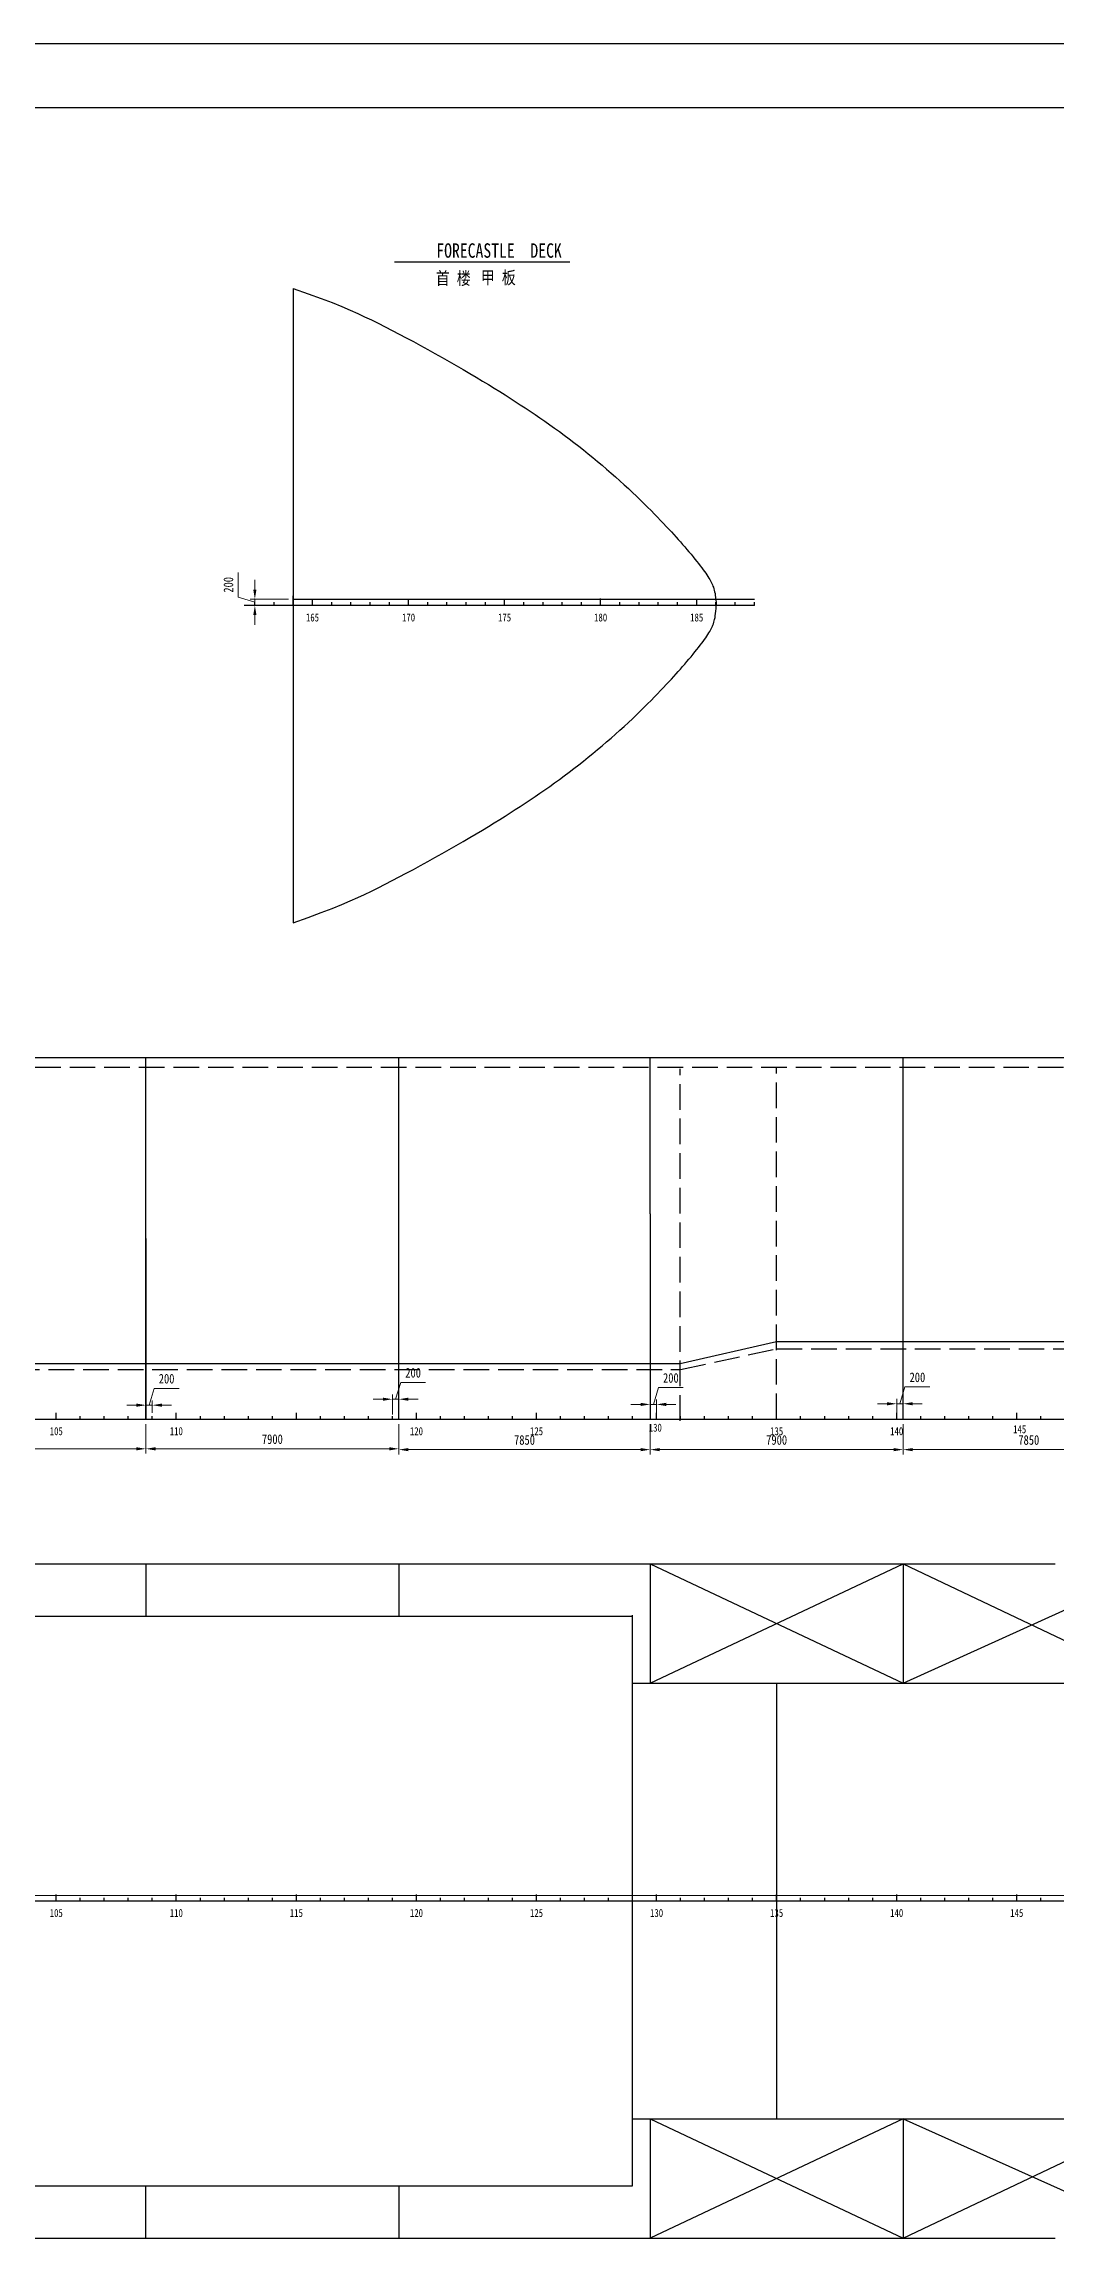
# Model space of a CAD drawing. Extents: x 259389 to 427589, y 305057 to 423857.
# Drawn here: x 348133 to 379716, y 355315 to 423857 of the extents above; entities that cross this region are included whole.
import ezdxf
from ezdxf.enums import TextEntityAlignment as Align

# ---------------------------------------------------------------- set-up
doc = ezdxf.new("R2010")
doc.units = 0
doc.header["$LTSCALE"] = 200
doc.header["$MEASUREMENT"] = 0
doc.linetypes.add('DASHED1', pattern=[5.4, 4, -1.4])
doc.layers.get('0').update_dxf_attribs({"color": 6, "linetype": 'CONTINUOUS'})
doc.layers.get('DEFPOINTS').update_dxf_attribs({"linetype": 'CONTINUOUS'})
doc.layers.add('FRAME', color=7, linetype='CONTINUOUS')
doc.layers.add('Y-CON', color=3, linetype='DASHED1')
doc.styles.add('ROMANS', font='')
doc.styles.get("Standard").update_dxf_attribs({"font": '', "width": 0.8})
doc.styles.get('ROMANS').set_extended_font_data('FangSong_GB2312')
doc.styles.get('Standard').set_extended_font_data('SimSun')
doc.dimstyles.new('DM-100', dxfattribs={"dimscale": 0, "dimtxt": 250, "dimasz": 200, "dimexe": 30, "dimexo": 30, "dimgap": 50, "dimtad": 1, "dimdec": 0, "dimzin": 0, "dimdsep": 46, "dimtxsty": 'ROMANS', "dimcen": 0, "dimclrd": 1, "dimclre": 1, "dimclrt": 1, "dimadec": 0, "dimazin": 0, "dimtfac": 1, "dimtdec": 0, "dimtmove": 0, "dimatfit": 3, "dimfxl": 0, "dimtolj": 1, "dimtzin": 0, "dimarcsym": 0})

# ---------------------------------------------------------------- blocks, each defined once
blk = doc.blocks.new('*D8')
at = {"layer": 'DEFPOINTS', "color": 0, "transparency": 16777216}
for p in [(374969, 380895), (382819, 380895), (382819, 379945)]:
    blk.add_point(p, dxfattribs=at)
at = {"layer": 'FRAME', "color": 1, "lineweight": 13, "transparency": 16777216}
for p, q in [((374969, 380745), (374969, 379795)), ((382819, 380745), (382819, 379795))]:
    blk.add_line(p, q, dxfattribs=at)
at = {"layer": 'FRAME', "color": 1, "lineweight": 15, "transparency": 16777216}
blk.add_line((375269, 379945), (382519, 379945), dxfattribs=at)
at = {"layer": 'FRAME', "color": 1, "transparency": 16777216}
for points in [[(375269, 379995), (375269, 379895), (374969, 379945)], [(382519, 379995), (382519, 379895), (382819, 379945)]]:
    blk.add_solid(points, dxfattribs=at)
at = {"layer": 'FRAME', "color": 7, "transparency": 16777216, "insert": (378894, 380245), "char_height": 300, "attachment_point": 5}
blk.add_mtext('\\A1;7850', dxfattribs=at)
blk = doc.blocks.new('*D9')
at = {"layer": 'DEFPOINTS', "color": 0, "transparency": 16777216}
for p in [(374969, 381378), (374769, 380895), (374969, 380895)]:
    blk.add_point(p, dxfattribs=at)
at = {"layer": 'FRAME', "color": 1, "lineweight": 15, "transparency": 16777216}
for p, q in [((374869, 381378), (375027, 381903)), ((375027, 381903), (375804, 381903)), ((374469, 381378), (374169, 381378)), ((374769, 381378), (374969, 381378)), ((374769, 381378), (374969, 381378)), ((375269, 381378), (375569, 381378))]:
    blk.add_line(p, q, dxfattribs=at)
at = {"layer": 'FRAME', "color": 1, "lineweight": 13, "transparency": 16777216}
for p, q in [((374769, 381045), (374769, 381528)), ((374969, 381045), (374969, 381528))]:
    blk.add_line(p, q, dxfattribs=at)
at = {"layer": 'FRAME', "color": 1, "transparency": 16777216}
for points in [[(374469, 381428), (374469, 381328), (374769, 381378)], [(375269, 381428), (375269, 381328), (374969, 381378)]]:
    blk.add_solid(points, dxfattribs=at)
at = {"layer": 'FRAME', "color": 7, "transparency": 16777216, "insert": (375415, 382203), "char_height": 300, "attachment_point": 5}
blk.add_mtext('\\A1;200', dxfattribs=at)
blk = doc.blocks.new('*D12')
at = {"layer": 'DEFPOINTS', "color": 0, "transparency": 16777216}
for p in [(367269, 381358), (367069, 380895), (367269, 380895)]:
    blk.add_point(p, dxfattribs=at)
at = {"layer": 'FRAME', "color": 1, "lineweight": 15, "transparency": 16777216}
for p, q in [((367169, 381358), (367327, 381883)), ((367327, 381883), (368104, 381883)), ((366769, 381358), (366469, 381358)), ((367069, 381358), (367269, 381358)), ((367069, 381358), (367269, 381358)), ((367569, 381358), (367869, 381358))]:
    blk.add_line(p, q, dxfattribs=at)
at = {"layer": 'FRAME', "color": 1, "lineweight": 13, "transparency": 16777216}
for p, q in [((367069, 381045), (367069, 381508)), ((367269, 381045), (367269, 381508))]:
    blk.add_line(p, q, dxfattribs=at)
at = {"layer": 'FRAME', "color": 1, "transparency": 16777216}
for points in [[(366769, 381408), (366769, 381308), (367069, 381358)], [(367569, 381408), (367569, 381308), (367269, 381358)]]:
    blk.add_solid(points, dxfattribs=at)
at = {"layer": 'FRAME', "color": 7, "transparency": 16777216, "insert": (367715, 382183), "char_height": 300, "attachment_point": 5}
blk.add_mtext('\\A1;200', dxfattribs=at)
blk = doc.blocks.new('*D13')
at = {"layer": 'DEFPOINTS', "color": 0, "transparency": 16777216}
for p in [(367069, 380895), (374969, 380895), (374969, 379945)]:
    blk.add_point(p, dxfattribs=at)
at = {"layer": 'FRAME', "color": 1, "lineweight": 13, "transparency": 16777216}
for p, q in [((367069, 380745), (367069, 379795)), ((374969, 380745), (374969, 379795))]:
    blk.add_line(p, q, dxfattribs=at)
at = {"layer": 'FRAME', "color": 1, "lineweight": 15, "transparency": 16777216}
blk.add_line((367369, 379945), (374669, 379945), dxfattribs=at)
at = {"layer": 'FRAME', "color": 1, "transparency": 16777216}
for points in [[(367369, 379995), (367369, 379895), (367069, 379945)], [(374669, 379995), (374669, 379895), (374969, 379945)]]:
    blk.add_solid(points, dxfattribs=at)
at = {"layer": 'FRAME', "color": 7, "transparency": 16777216, "insert": (371019, 380245), "char_height": 300, "attachment_point": 5}
blk.add_mtext('\\A1;7900', dxfattribs=at)
blk = doc.blocks.new('*D14')
at = {"layer": 'DEFPOINTS', "color": 0, "transparency": 16777216}
for p in [(359219, 380895), (367069, 380895), (367069, 379945)]:
    blk.add_point(p, dxfattribs=at)
at = {"layer": 'FRAME', "color": 1, "lineweight": 13, "transparency": 16777216}
for p, q in [((359219, 380745), (359219, 379795)), ((367069, 380745), (367069, 379795))]:
    blk.add_line(p, q, dxfattribs=at)
at = {"layer": 'FRAME', "color": 1, "lineweight": 15, "transparency": 16777216}
blk.add_line((359519, 379945), (366769, 379945), dxfattribs=at)
at = {"layer": 'FRAME', "color": 1, "transparency": 16777216}
for points in [[(359519, 379995), (359519, 379895), (359219, 379945)], [(366769, 379995), (366769, 379895), (367069, 379945)]]:
    blk.add_solid(points, dxfattribs=at)
at = {"layer": 'FRAME', "color": 7, "transparency": 16777216, "insert": (363144, 380245), "char_height": 300, "attachment_point": 5}
blk.add_mtext('\\A1;7850', dxfattribs=at)
blk = doc.blocks.new('*D15')
at = {"layer": 'DEFPOINTS', "color": 0, "transparency": 16777216}
for p in [(359219, 381520), (359019, 380895), (359219, 380895)]:
    blk.add_point(p, dxfattribs=at)
at = {"layer": 'FRAME', "color": 1, "lineweight": 15, "transparency": 16777216}
for p, q in [((359119, 381520), (359277, 382045)), ((359277, 382045), (360054, 382045)), ((358719, 381520), (358419, 381520)), ((359019, 381520), (359219, 381520)), ((359019, 381520), (359219, 381520)), ((359519, 381520), (359819, 381520))]:
    blk.add_line(p, q, dxfattribs=at)
at = {"layer": 'FRAME', "color": 1, "lineweight": 13, "transparency": 16777216}
for p, q in [((359019, 381045), (359019, 381670)), ((359219, 381045), (359219, 381670))]:
    blk.add_line(p, q, dxfattribs=at)
at = {"layer": 'FRAME', "color": 1, "transparency": 16777216}
for points in [[(358719, 381570), (358719, 381470), (359019, 381520)], [(359519, 381570), (359519, 381470), (359219, 381520)]]:
    blk.add_solid(points, dxfattribs=at)
at = {"layer": 'FRAME', "color": 7, "transparency": 16777216, "insert": (359665, 382345), "char_height": 300, "attachment_point": 5}
blk.add_mtext('\\A1;200', dxfattribs=at)
blk = doc.blocks.new('*D16')
at = {"layer": 'DEFPOINTS', "color": 0, "transparency": 16777216}
for p in [(351519, 381334), (351319, 380895), (351519, 380945)]:
    blk.add_point(p, dxfattribs=at)
at = {"layer": 'FRAME', "color": 1, "lineweight": 15, "transparency": 16777216}
for p, q in [((351419, 381334), (351577, 381859)), ((351577, 381859), (352354, 381859)), ((351019, 381334), (350719, 381334)), ((351319, 381334), (351519, 381334)), ((351319, 381334), (351519, 381334)), ((351819, 381334), (352119, 381334))]:
    blk.add_line(p, q, dxfattribs=at)
at = {"layer": 'FRAME', "color": 1, "lineweight": 13, "transparency": 16777216}
for p, q in [((351319, 381045), (351319, 381484)), ((351519, 381095), (351519, 381484))]:
    blk.add_line(p, q, dxfattribs=at)
at = {"layer": 'FRAME', "color": 1, "transparency": 16777216}
for points in [[(351019, 381384), (351019, 381284), (351319, 381334)], [(351819, 381384), (351819, 381284), (351519, 381334)]]:
    blk.add_solid(points, dxfattribs=at)
at = {"layer": 'FRAME', "color": 7, "transparency": 16777216, "insert": (351965, 382159), "char_height": 300, "attachment_point": 5}
blk.add_mtext('\\A1;200', dxfattribs=at)
blk = doc.blocks.new('*D17')
at = {"layer": 'DEFPOINTS', "color": 0, "transparency": 16777216}
for p in [(351319, 380895), (359219, 380895), (359219, 379971)]:
    blk.add_point(p, dxfattribs=at)
at = {"layer": 'FRAME', "color": 1, "lineweight": 13, "transparency": 16777216}
for p, q in [((351319, 380745), (351319, 379821)), ((359219, 380745), (359219, 379821))]:
    blk.add_line(p, q, dxfattribs=at)
at = {"layer": 'FRAME', "color": 1, "lineweight": 15, "transparency": 16777216}
blk.add_line((351619, 379971), (358919, 379971), dxfattribs=at)
at = {"layer": 'FRAME', "color": 1, "transparency": 16777216}
for points in [[(351619, 380021), (351619, 379921), (351319, 379971)], [(358919, 380021), (358919, 379921), (359219, 379971)]]:
    blk.add_solid(points, dxfattribs=at)
at = {"layer": 'FRAME', "color": 7, "transparency": 16777216, "insert": (355269, 380271), "char_height": 300, "attachment_point": 5}
blk.add_mtext('\\A1;7900', dxfattribs=at)
blk = doc.blocks.new('*D19')
at = {"layer": 'DEFPOINTS', "color": 0, "transparency": 16777216}
for p in [(343469, 380895), (351319, 380895), (351319, 379971)]:
    blk.add_point(p, dxfattribs=at)
at = {"layer": 'FRAME', "color": 1, "lineweight": 13, "transparency": 16777216}
for p, q in [((343469, 380745), (343469, 379821)), ((351319, 380745), (351319, 379821))]:
    blk.add_line(p, q, dxfattribs=at)
at = {"layer": 'FRAME', "color": 1, "lineweight": 15, "transparency": 16777216}
blk.add_line((343769, 379971), (351019, 379971), dxfattribs=at)
at = {"layer": 'FRAME', "color": 1, "transparency": 16777216}
for points in [[(343769, 380021), (343769, 379921), (343469, 379971)], [(351019, 380021), (351019, 379921), (351319, 379971)]]:
    blk.add_solid(points, dxfattribs=at)
at = {"layer": 'FRAME', "color": 7, "transparency": 16777216, "insert": (347394, 380271), "char_height": 300, "attachment_point": 5}
blk.add_mtext('\\A1;7850', dxfattribs=at)
blk = doc.blocks.new('*D29')
at = {"layer": 'DEFPOINTS', "color": 0, "transparency": 16777216}
for p in [(355922, 406513), (354722, 406313), (355922, 406313)]:
    blk.add_point(p, dxfattribs=at)
at = {"layer": 'FRAME', "color": 1, "lineweight": 15, "transparency": 16777216}
for p, q in [((354197, 406571), (354197, 407348)), ((354722, 406413), (354197, 406571)), ((354722, 406813), (354722, 407113)), ((354722, 406513), (354722, 406313)), ((354722, 406513), (354722, 406313)), ((354722, 406013), (354722, 405713))]:
    blk.add_line(p, q, dxfattribs=at)
at = {"layer": 'FRAME', "color": 1, "lineweight": 13, "transparency": 16777216}
for p, q in [((355772, 406513), (354572, 406513)), ((355772, 406313), (354572, 406313))]:
    blk.add_line(p, q, dxfattribs=at)
at = {"layer": 'FRAME', "color": 1, "transparency": 16777216}
for points in [[(354672, 406813), (354772, 406813), (354722, 406513)], [(354672, 406013), (354772, 406013), (354722, 406313)]]:
    blk.add_solid(points, dxfattribs=at)
at = {"layer": 'FRAME', "color": 7, "transparency": 16777216, "insert": (353897, 406960), "char_height": 300, "attachment_point": 5, "rotation": 90}
blk.add_mtext('\\A1;200', dxfattribs=at)

msp = doc.modelspace()

# ---------------------------------------------------------------- linework, layer by layer
at = {"color": 7, "linetype": 'Continuous'}
msp.add_line((427588.9, 423857.1), (259388.9, 423857.1), dxfattribs=at)
at = {"color": 1, "linetype": 'Continuous'}
msp.add_line((425588.9, 421857.1), (264388.9, 421857.1), dxfattribs=at)
for p, q in [((364562.2, 417039.7), (359082.2, 417039.7)), ((356522.2, 406313.4), (356522.2, 406513.4)), ((359522.2, 406313.4), (359522.2, 406513.4)), ((362522.2, 406313.4), (362522.2, 406513.4)), ((365522.2, 406313.4), (365522.2, 406532.1)), ((368522.2, 406313.4), (368522.2, 406513.4)), ((354722.2, 406313.4), (354722.2, 406413.4)), ((355322.2, 406313.4), (355322.2, 406413.4)), ((355922.2, 406313.4), (355922.2, 406413.4)), ((357122.2, 406313.4), (357122.2, 406413.4)), ((357722.2, 406313.4), (357722.2, 406413.4)), ((358322.2, 406313.4), (358322.2, 406413.4)), ((358922.2, 406313.4), (358922.2, 406413.4)), ((360122.2, 406313.4), (360122.2, 406413.4)), ((360722.2, 406313.4), (360722.2, 406413.4)), ((361322.2, 406313.4), (361322.2, 406413.4)), ((361922.2, 406313.4), (361922.2, 406413.4)), ((363122.2, 406313.4), (363122.2, 406413.4)), ((363722.2, 406313.4), (363722.2, 406413.4)), ((364322.2, 406313.4), (364322.2, 406413.4)), ((364922.2, 406313.4), (364922.2, 406413.4)), ((366122.2, 406313.4), (366122.2, 406413.4)), ((366722.2, 406313.4), (366722.2, 406413.4)), ((367322.2, 406313.4), (367322.2, 406413.4)), ((367922.2, 406313.4), (367922.2, 406413.4)), ((369122.2, 406313.4), (369122.2, 406413.4)), ((369722.2, 406313.4), (369722.2, 406413.4)), ((370322.2, 406313.4), (370322.2, 406413.4)), ((348519.1, 380894.7), (348519.1, 381094.7)), ((352269.1, 380894.7), (352269.1, 381094.7)), ((356019.1, 380894.7), (356019.1, 381094.7)), ((359769.1, 380894.7), (359769.1, 381094.7)), ((363519.1, 380894.7), (363519.1, 381094.7)), ((367269.1, 380894.7), (367269.1, 381094.7)), ((371019.1, 380894.7), (371019.1, 381094.7)), ((374769.1, 380894.7), (374769.1, 381094.7)), ((378519.1, 380894.7), (378519.1, 381094.7)), ((266435.8, 380894.7), (403569.1, 380894.7)), ((349269.1, 380894.7), (349269.1, 380994.7)), ((350019.1, 380894.7), (350019.1, 380994.7)), ((350769.1, 380894.7), (350769.1, 380994.7)), ((351519.1, 380894.7), (351519.1, 380994.7)), ((353019.1, 380894.7), (353019.1, 380994.7)), ((353769.1, 380894.7), (353769.1, 380994.7)), ((354519.1, 380894.7), (354519.1, 380994.7)), ((355269.1, 380894.7), (355269.1, 380994.7)), ((356769.1, 380894.7), (356769.1, 380994.7)), ((357519.1, 380894.7), (357519.1, 380994.7)), ((358269.1, 380894.7), (358269.1, 380994.7)), ((359019.1, 380894.7), (359019.1, 380994.7)), ((360519.1, 380894.7), (360519.1, 380994.7)), ((361269.1, 380894.7), (361269.1, 380994.7)), ((362019.1, 380894.7), (362019.1, 380994.7)), ((362769.1, 380894.7), (362769.1, 380994.7)), ((364269.1, 380894.7), (364269.1, 380994.7)), ((365019.1, 380894.7), (365019.1, 380994.7)), ((365769.1, 380894.7), (365769.1, 380994.7)), ((366519.1, 380894.7), (366519.1, 380994.7)), ((368019.1, 380894.7), (368019.1, 380994.7)), ((368769.1, 380894.7), (368769.1, 380994.7)), ((369519.1, 380894.7), (369519.1, 380994.7)), ((370269.1, 380894.7), (370269.1, 380994.7)), ((371769.1, 380894.7), (371769.1, 380994.7)), ((372519.1, 380894.7), (372519.1, 380994.7)), ((373269.1, 380894.7), (373269.1, 380994.7)), ((374019.1, 380894.7), (374019.1, 380994.7)), ((375519.1, 380894.7), (375519.1, 380994.7)), ((376269.1, 380894.7), (376269.1, 380994.7)), ((377019.1, 380894.7), (377019.1, 380994.7)), ((377769.1, 380894.7), (377769.1, 380994.7)), ((379269.1, 380894.7), (379269.1, 380994.7)), ((348519.1, 365845.2), (348519.1, 366045.2)), ((352269.1, 365845.2), (352269.1, 366045.2)), ((356019.1, 365845.2), (356019.1, 366045.2)), ((359769.1, 365845.2), (359769.1, 366045.2)), ((363519.1, 365845.2), (363519.1, 366045.2)), ((367269.1, 365845.2), (367269.1, 366045.2)), ((371019.1, 365845.2), (371019.1, 366045.2)), ((374769.1, 365845.2), (374769.1, 366045.2)), ((378519.1, 365845.2), (378519.1, 366045.2)), ((349269.1, 365845.2), (349269.1, 365945.2)), ((350019.1, 365845.2), (350019.1, 365945.2)), ((350769.1, 365845.2), (350769.1, 365945.2)), ((351519.1, 365845.2), (351519.1, 365945.2)), ((353019.1, 365845.2), (353019.1, 365945.2)), ((353769.1, 365845.2), (353769.1, 365945.2)), ((354519.1, 365845.2), (354519.1, 365945.2)), ((355269.1, 365845.2), (355269.1, 365945.2)), ((356769.1, 365845.2), (356769.1, 365945.2)), ((357519.1, 365845.2), (357519.1, 365945.2)), ((358269.1, 365845.2), (358269.1, 365945.2)), ((359019.1, 365845.2), (359019.1, 365945.2)), ((360519.1, 365845.2), (360519.1, 365945.2)), ((361269.1, 365845.2), (361269.1, 365945.2)), ((362019.1, 365845.2), (362019.1, 365945.2)), ((362769.1, 365845.2), (362769.1, 365945.2)), ((364269.1, 365845.2), (364269.1, 365945.2)), ((365019.1, 365845.2), (365019.1, 365945.2)), ((365769.1, 365845.2), (365769.1, 365945.2)), ((366519.1, 365845.2), (366519.1, 365945.2)), ((368011.1, 365845.2), (368011.1, 365945.2)), ((368019.1, 365845.2), (368019.1, 365945.2)), ((368761.1, 365845.2), (368761.1, 365945.2)), ((368765.1, 365845.2), (368765.1, 365945.2)), ((369515.1, 365845.2), (369515.1, 365945.2)), ((370265.1, 365845.2), (370265.1, 365945.2)), ((371769.1, 365845.2), (371769.1, 365945.2)), ((372519.1, 365845.2), (372519.1, 365945.2)), ((373269.1, 365845.2), (373269.1, 365945.2)), ((374019.1, 365845.2), (374019.1, 365945.2)), ((375519.1, 365845.2), (375519.1, 365945.2)), ((376269.1, 365845.2), (376269.1, 365945.2)), ((377019.1, 365845.2), (377019.1, 365945.2)), ((377769.1, 365845.2), (377769.1, 365945.2)), ((379269.1, 365845.2), (379269.1, 365945.2))]:
    msp.add_line(p, q)
at = {"layer": 'FRAME'}
for p, q in [((355922.2, 416221), (355922.2, 396405.8)), ((355922.2, 416221), (356391.6, 416054.2)), ((356391.6, 416054.2), (356793.8, 415906.2)), ((356793.8, 415906.2), (357139, 415773.7)), ((357139, 415773.7), (357437.3, 415653.7)), ((357437.3, 415653.7), (357698.7, 415542.8)), ((357698.7, 415542.8), (357933.2, 415437.9)), ((357933.2, 415437.9), (358151, 415335.9)), ((358151, 415335.9), (358362, 415233.4)), ((358362, 415233.4), (358574.7, 415128)), ((358574.7, 415128), (358790.3, 415019.3)), ((358790.3, 415019.3), (359008.5, 414907.5)), ((359008.5, 414907.5), (359228.8, 414792.9)), ((359228.8, 414792.9), (359450.8, 414675.7)), ((359450.8, 414675.7), (359674.1, 414556.2)), ((359674.1, 414556.2), (359898.2, 414434.6)), ((359898.2, 414434.6), (360122.9, 414311.2)), ((360122.9, 414311.2), (360347.5, 414186.2)), ((360347.5, 414186.2), (360571.1, 414060.4)), ((360571.1, 414060.4), (360792.5, 413934.4)), ((360792.5, 413934.4), (361010.9, 413808.9)), ((361010.9, 413808.9), (361224.9, 413684.6)), ((361224.9, 413684.6), (361433.6, 413562.3)), ((361433.6, 413562.3), (361635.9, 413442.5)), ((361635.9, 413442.5), (361830.7, 413326)), ((361830.7, 413326), (362017.3, 413213.3)), ((362017.3, 413213.3), (362196.3, 413104)), ((362196.3, 413104), (362368.7, 412997.4)), ((362368.7, 412997.4), (362535.5, 412893.1)), ((362535.5, 412893.1), (362697.8, 412790.3)), ((362697.8, 412790.3), (362856.6, 412688.5)), ((362856.6, 412688.5), (363012.7, 412587)), ((363012.7, 412587), (363167.4, 412485.2)), ((363167.4, 412485.2), (363321.3, 412382.7)), ((363321.3, 412382.7), (363474.7, 412279.3)), ((363474.7, 412279.3), (363627.6, 412174.7)), ((363627.6, 412174.7), (363780.1, 412069.1)), ((363780.1, 412069.1), (363932.1, 411962.2)), ((363932.1, 411962.2), (364083.7, 411853.9)), ((364083.7, 411853.9), (364235, 411744.2)), ((364235, 411744.2), (364385.9, 411632.9)), ((364385.9, 411632.9), (364536.4, 411520)), ((364536.4, 411520), (364686.5, 411405.7)), ((364686.5, 411405.7), (364836, 411289.9)), ((364836, 411289.9), (364984.6, 411172.9)), ((364984.6, 411172.9), (365132.2, 411054.8)), ((365132.2, 411054.8), (365278.7, 410935.7)), ((365278.7, 410935.7), (365423.9, 410815.7)), ((365423.9, 410815.7), (365567.6, 410695)), ((365567.6, 410695), (365709.7, 410573.7)), ((365709.7, 410573.7), (365849.8, 410452.1)), ((365849.8, 410452.1), (365987.9, 410330.4)), ((365987.9, 410330.4), (366123.5, 410208.9)), ((366123.5, 410208.9), (366256.6, 410087.9)), ((366256.6, 410087.9), (366386.8, 409967.6)), ((366386.8, 409967.6), (366514, 409848.4)), ((366514, 409848.4), (366637.9, 409730.4)), ((366637.9, 409730.4), (366758.2, 409614)), ((366758.2, 409614), (366874.8, 409499.5)), ((366874.8, 409499.5), (366987.5, 409387.3)), ((366987.5, 409387.3), (367096.1, 409277.8)), ((367096.1, 409277.8), (367200.5, 409171.2)), ((367200.5, 409171.2), (367300.4, 409068.1)), ((367300.4, 409068.1), (367395.7, 408968.8)), ((367395.7, 408968.8), (367486.3, 408873.7)), ((367486.3, 408873.7), (367572, 408782.8)), ((367572, 408782.8), (367653.3, 408695.9)), ((367653.3, 408695.9), (367730.9, 408612.2)), ((367730.9, 408612.2), (367805.2, 408531.2)), ((367805.2, 408531.2), (367876.9, 408452.1)), ((367876.9, 408452.1), (367946.6, 408374.4)), ((367946.6, 408374.4), (368014.8, 408297.4)), ((368014.8, 408297.4), (368082.2, 408220.4)), ((368082.2, 408220.4), (368149.1, 408143.1)), ((368149.1, 408143.1), (368215.4, 408065.6)), ((368215.4, 408065.6), (368280.7, 407988.5)), ((368280.7, 407988.5), (368344.5, 407912.1)), ((368344.5, 407912.1), (368406.7, 407836.9)), ((368406.7, 407836.9), (368466.7, 407763.3)), ((368466.7, 407763.3), (368524.2, 407691.8)), ((368524.2, 407691.8), (368578.9, 407622.7)), ((368578.9, 407622.7), (368630.4, 407556.6)), ((368630.4, 407556.6), (368678.7, 407493.3)), ((368678.7, 407493.3), (368723.9, 407432.9)), ((368723.9, 407432.9), (368765.9, 407375.2)), ((368765.9, 407375.2), (368804.8, 407320.3)), ((368804.8, 407320.3), (368840.6, 407268.1)), ((368840.6, 407268.1), (368873.3, 407218.5)), ((368873.3, 407218.5), (368903, 407171.6)), ((368903, 407171.6), (368929.8, 407127.1)), ((355922.2, 406413.4), (355922.2, 406613.4)), ((355922.2, 406313.4), (355922.2, 406513.4)), ((368929.8, 407127.1), (368953.8, 407084.5)), ((368953.8, 407084.5), (368975.3, 407043.4)), ((368975.3, 407043.4), (368994.8, 407003.1)), ((368994.8, 407003.1), (369012.4, 406963.1)), ((369012.4, 406963.1), (369028.4, 406922.7)), ((369028.4, 406922.7), (369043.2, 406881.4)), ((369043.2, 406881.4), (369057, 406838.7)), ((369057, 406838.7), (369070, 406793.9)), ((369070, 406793.9), (369082.2, 406745.7)), ((369082.2, 406745.7), (369093.6, 406692.9)), ((369093.6, 406692.9), (369103.8, 406634.1)), ((369103.8, 406634.1), (369112.9, 406568)), ((369112.9, 406568), (369120.7, 406493.5)), ((369120.7, 406493.5), (369127, 406409)), ((366022.2, 406313.4), (354389.2, 406313.4)), ((370322.2, 406313.4), (366022.2, 406313.4)), ((369043.2, 405745.4), (369057, 405788.1)), ((369057, 405788.1), (369070, 405832.9)), ((369070, 405832.9), (369082.2, 405881.1)), ((369082.2, 405881.1), (369093.6, 405934)), ((369093.6, 405934), (369103.8, 405992.7)), ((369103.8, 405992.7), (369112.9, 406058.8)), ((369112.9, 406058.8), (369120.7, 406133.4)), ((369120.7, 406133.4), (369127, 406217.8)), ((369127, 406409), (369131.8, 406313.4)), ((369127, 406217.8), (369131.8, 406313.4)), ((368630.4, 405070.2), (368678.7, 405133.5)), ((368678.7, 405133.5), (368723.9, 405194)), ((368723.9, 405194), (368765.9, 405251.6)), ((368765.9, 405251.6), (368804.8, 405306.5)), ((368804.8, 405306.5), (368840.6, 405358.7)), ((368840.6, 405358.7), (368873.3, 405408.3)), ((368873.3, 405408.3), (368903, 405455.2)), ((368903, 405455.2), (368929.8, 405499.8)), ((368929.8, 405499.8), (368953.8, 405542.3)), ((368953.8, 405542.3), (368975.3, 405583.4)), ((368975.3, 405583.4), (368994.8, 405623.7)), ((368994.8, 405623.7), (369012.4, 405663.8)), ((369012.4, 405663.8), (369028.4, 405704.1)), ((369028.4, 405704.1), (369043.2, 405745.4)), ((368014.8, 404329.5), (368082.2, 404406.4)), ((368082.2, 404406.4), (368149.1, 404483.7)), ((368149.1, 404483.7), (368215.4, 404561.2)), ((368215.4, 404561.2), (368280.7, 404638.3)), ((368280.7, 404638.3), (368344.5, 404714.7)), ((368344.5, 404714.7), (368406.7, 404789.9)), ((368406.7, 404789.9), (368466.7, 404863.5)), ((368466.7, 404863.5), (368524.2, 404935.1)), ((368524.2, 404935.1), (368578.9, 405004.1)), ((368578.9, 405004.1), (368630.4, 405070.2)), ((367395.7, 403658), (367486.3, 403753.2)), ((367486.3, 403753.2), (367572, 403844)), ((367572, 403844), (367653.3, 403930.9)), ((367653.3, 403930.9), (367730.9, 404014.6)), ((367730.9, 404014.6), (367805.2, 404095.6)), ((367805.2, 404095.6), (367876.9, 404174.7)), ((367876.9, 404174.7), (367946.6, 404252.4)), ((367946.6, 404252.4), (368014.8, 404329.5)), ((366758.2, 403012.8), (366874.8, 403127.3)), ((366874.8, 403127.3), (366987.5, 403239.5)), ((366987.5, 403239.5), (367096.1, 403349.1)), ((367096.1, 403349.1), (367200.5, 403455.6)), ((367200.5, 403455.6), (367300.4, 403558.7)), ((367300.4, 403558.7), (367395.7, 403658)), ((365987.9, 402296.4), (366123.5, 402417.9)), ((366123.5, 402417.9), (366256.6, 402538.9)), ((366256.6, 402538.9), (366386.8, 402659.2)), ((366386.8, 402659.2), (366514, 402778.4)), ((366514, 402778.4), (366637.9, 402896.4)), ((366637.9, 402896.4), (366758.2, 403012.8)), ((365132.2, 401572), (365278.7, 401691.1)), ((365278.7, 401691.1), (365423.9, 401811.1)), ((365423.9, 401811.1), (365567.6, 401931.8)), ((365567.6, 401931.8), (365709.7, 402053.1)), ((365709.7, 402053.1), (365849.8, 402174.7)), ((365849.8, 402174.7), (365987.9, 402296.4)), ((364235, 400882.6), (364385.9, 400993.9)), ((364385.9, 400993.9), (364536.4, 401106.8)), ((364536.4, 401106.8), (364686.5, 401221.1)), ((364686.5, 401221.1), (364836, 401336.9)), ((364836, 401336.9), (364984.6, 401453.9)), ((364984.6, 401453.9), (365132.2, 401572)), ((363321.3, 400244.1), (363474.7, 400347.5)), ((363474.7, 400347.5), (363627.6, 400452.1)), ((363627.6, 400452.1), (363780.1, 400557.7)), ((363780.1, 400557.7), (363932.1, 400664.7)), ((363932.1, 400664.7), (364083.7, 400772.9)), ((364083.7, 400772.9), (364235, 400882.6)), ((362196.3, 399522.8), (362368.7, 399629.4)), ((362368.7, 399629.4), (362535.5, 399733.7)), ((362535.5, 399733.7), (362697.8, 399836.5)), ((362697.8, 399836.5), (362856.6, 399938.4)), ((362856.6, 399938.4), (363012.7, 400039.8)), ((363012.7, 400039.8), (363167.4, 400141.6)), ((363167.4, 400141.6), (363321.3, 400244.1)), ((361010.9, 398817.9), (361224.9, 398942.2)), ((361224.9, 398942.2), (361433.6, 399064.5)), ((361433.6, 399064.5), (361635.9, 399184.3)), ((361635.9, 399184.3), (361830.7, 399300.8)), ((361830.7, 399300.8), (362017.3, 399413.5)), ((362017.3, 399413.5), (362196.3, 399522.8)), ((359898.2, 398192.2), (360122.9, 398315.7)), ((360122.9, 398315.7), (360347.5, 398440.6)), ((360347.5, 398440.6), (360571.1, 398566.4)), ((360571.1, 398566.4), (360792.5, 398692.4)), ((360792.5, 398692.4), (361010.9, 398817.9)), ((358574.7, 397498.8), (358790.3, 397607.5)), ((358790.3, 397607.5), (359008.5, 397719.3)), ((359008.5, 397719.3), (359228.8, 397834)), ((359228.8, 397834), (359450.8, 397951.1)), ((359450.8, 397951.1), (359674.1, 398070.7)), ((359674.1, 398070.7), (359898.2, 398192.2)), ((357139, 396853.1), (357437.3, 396973.1)), ((357437.3, 396973.1), (357698.7, 397084)), ((357698.7, 397084), (357933.2, 397188.9)), ((357933.2, 397188.9), (358151, 397291)), ((358151, 397291), (358362, 397393.4)), ((358362, 397393.4), (358574.7, 397498.8)), ((355922.2, 396405.8), (356391.6, 396572.6)), ((356391.6, 396572.6), (356793.8, 396720.6)), ((356793.8, 396720.6), (357139, 396853.1)), ((351319.1, 386544.7), (351319.1, 380894.7)), ((374769.1, 380894.7), (374969.1, 380894.7)), ((286162.1, 376375.2), (379716.1, 376375.2)), ((366519.1, 359045.2), (366519.1, 372645.2)), ((371023, 359045.2), (371023, 372645.2)), ((368271, 365845.2), (324269.1, 365845.2)), ((392468.3, 365845.2), (368271, 365845.2)), ((286162.1, 355315.2), (379716.1, 355315.2))]:
    msp.add_line(p, q, dxfattribs=at)
at = {"layer": 'FRAME', "color": 5}
for p, q in [((355922.2, 406513.4), (370322.2, 406513.4)), ((268119.1, 392194.7), (389619.1, 392194.7)), ((351319.1, 380894.7), (351319.1, 392194.7)), ((359219.1, 380894.7), (359219.1, 392194.7)), ((367069.1, 387306.6), (367069.1, 392194.7)), ((374969.1, 380894.7), (374969.1, 392194.7)), ((367069.1, 387306.6), (367069.1, 380894.7)), ((368006.1, 382639.3), (371019.1, 383321.9)), ((371019.1, 383321.9), (389569.1, 383321.9)), ((326019.1, 382639.3), (368006.1, 382639.3)), ((351319.1, 376375.2), (351319.1, 374745.2)), ((359219.1, 376375.2), (359219.1, 374745.2)), ((367069.1, 376375.2), (367069.1, 372645.2)), ((367069.1, 376375.2), (374969.1, 372645.2)), ((367069.1, 372645.2), (374969.1, 376375.2)), ((374969.1, 376375.2), (374969.1, 372645.2)), ((374969.1, 376375.2), (382819.1, 372645.2)), ((374969.1, 372645.2), (382754.3, 376182.9)), ((296044.1, 374745.2), (366519.1, 374745.2)), ((366519.1, 372645.2), (366519.1, 374770.2)), ((366519.1, 372645.2), (382819.1, 372645.2)), ((268089.1, 366045.2), (389569.1, 366014)), ((366519.1, 359045.2), (383769.1, 359045.2)), ((366519.1, 356945.2), (366519.1, 359045.2)), ((367069.1, 359045.2), (367069.1, 355315.2)), ((367069.1, 359045.2), (374969.1, 355315.2)), ((374969.1, 359045.2), (367069.1, 355315.2)), ((374969.1, 359045.2), (374969.1, 355315.2)), ((374969.1, 359045.2), (382819.1, 355515.6)), ((374969.1, 355315.2), (382819.1, 359045.2)), ((296044.1, 356945.2), (366519.1, 356945.2)), ((351319.1, 355315.2), (351319.1, 356945.2)), ((359219.1, 356945.2), (359219.1, 355315.2))]:
    msp.add_line(p, q, dxfattribs=at)
at = {"layer": 'Y-CON'}
for p, q in [((296019.1, 391894.7), (389769.3, 391894.7)), ((368006.1, 380844.7), (368006.1, 391844.7)), ((371019.1, 380894.7), (371019.1, 391894.7)), ((368019.1, 382444.7), (371019.1, 383094.7)), ((371019.1, 383094.7), (389769.1, 383094.7)), ((324519.1, 382444.7), (368019.1, 382444.7))]:
    msp.add_line(p, q, dxfattribs=at)

# ---------------------------------------------------------------- texts
at = {"width": 0.8}
msp.add_text('FORECASTLE  DECK', height=450, dxfattribs=at).set_placement((364307.5, 417176.9), align=Align.RIGHT)
at = {"layer": 'FRAME', "width": 0.8}
for s, p in [('165', (356522.2, 405938.4)), ('170', (359522.2, 405938.4)), ('175', (362522.2, 405938.4)), ('180', (365522.2, 405938.4)), ('185', (368522.2, 405938.4)), ('105', (348519.1, 380519.7)), ('110', (352269.1, 380519.7)), ('120', (359769.1, 380519.7)), ('125', (363519.1, 380519.7)), ('130', (367229.1, 380629.7)), ('135', (371019.1, 380519.7)), ('140', (374769.1, 380519.7)), ('145', (378609.1, 380579.7)), ('105', (348519.1, 365470.2)), ('110', (352269.1, 365470.2)), ('115', (356019.1, 365470.2)), ('120', (359769.1, 365470.2)), ('125', (363519.1, 365470.2)), ('130', (367269.1, 365470.2)), ('135', (371019.1, 365470.2)), ('140', (374769.1, 365470.2)), ('145', (378519.1, 365470.2))]:
    msp.add_text(s, height=250, dxfattribs=at).set_placement(p, align=Align.MIDDLE)
at = {"layer": 'Y-CON', "color": 7, "width": 0.8}
msp.add_text('首 楼', height=400, dxfattribs=at).set_placement((361463, 416335.1), align=Align.RIGHT)
msp.add_text(' 甲 板', height=400, dxfattribs=at).set_placement((361563.6, 416355.9, 30))

# ---------------------------------------------------------------- dimensions: what is measured, and where the dimension line sits
at = {"layer": 'FRAME'}
dim = msp.add_linear_dim(base=(354722.2, 406313.4), p1=(355922.2, 406513.4), p2=(355922.2, 406313.4), angle=90, dimstyle='DM-100', override={"dimscale": 100, "dimtxt": 3, "dimasz": 3, "dimexe": 1.5, "dimexo": 1.5, "dimgap": 1.5, "dimtxsty": 'Standard', "dimclrt": 7, "dimtmove": 1, "dimlwd": 15, "dimlwe": 13}, dxfattribs=at)
dim.commit()
dim.dimension.update_dxf_attribs({"geometry": '*D29', "text_midpoint": (353897.2, 406720.9)})
for base, p1, p2, picture, middle in [((359219.1, 381520), (359019.1, 380894.7), (359219.1, 380894.7), '*D15', (359426.6, 382345)), ((351519.1, 381334.3), (351319.1, 380894.7), (351519.1, 380944.7), '*D16', (351726.6, 382159.3)), ((367269.1, 381358), (367069.1, 380894.7), (367269.1, 380894.7), '*D12', (367476.6, 382183)), ((374969.1, 381377.8), (374769.1, 380894.7), (374969.1, 380894.7), '*D9', (375176.6, 382202.8)), ((351319.1, 379970.5), (343469.1, 380894.7), (351319.1, 380894.7), '*D19', (347394.1, 380270.5)), ((359219.1, 379970.5), (351319.1, 380894.7), (359219.1, 380894.7), '*D17', (355269.1, 380270.5)), ((367069.1, 379944.9), (359219.1, 380894.7), (367069.1, 380894.7), '*D14', (363144.1, 380244.9)), ((374969.1, 379944.9), (367069.1, 380894.7), (374969.1, 380894.7), '*D13', (371019.1, 380244.9)), ((382819.1, 379944.9), (374969.1, 380894.7), (382819.1, 380894.7), '*D8', (378894.1, 380244.9))]:
    dim = msp.add_linear_dim(base=base, p1=p1, p2=p2, dimstyle='DM-100', override={"dimscale": 100, "dimtxt": 3, "dimasz": 3, "dimexe": 1.5, "dimexo": 1.5, "dimgap": 1.5, "dimtxsty": 'Standard', "dimclrt": 7, "dimtmove": 1, "dimlwd": 15, "dimlwe": 13}, dxfattribs=at)
    dim.commit()
    dim.dimension.update_dxf_attribs({"geometry": picture, "text_midpoint": middle})

doc.saveas('drawing.dxf')
